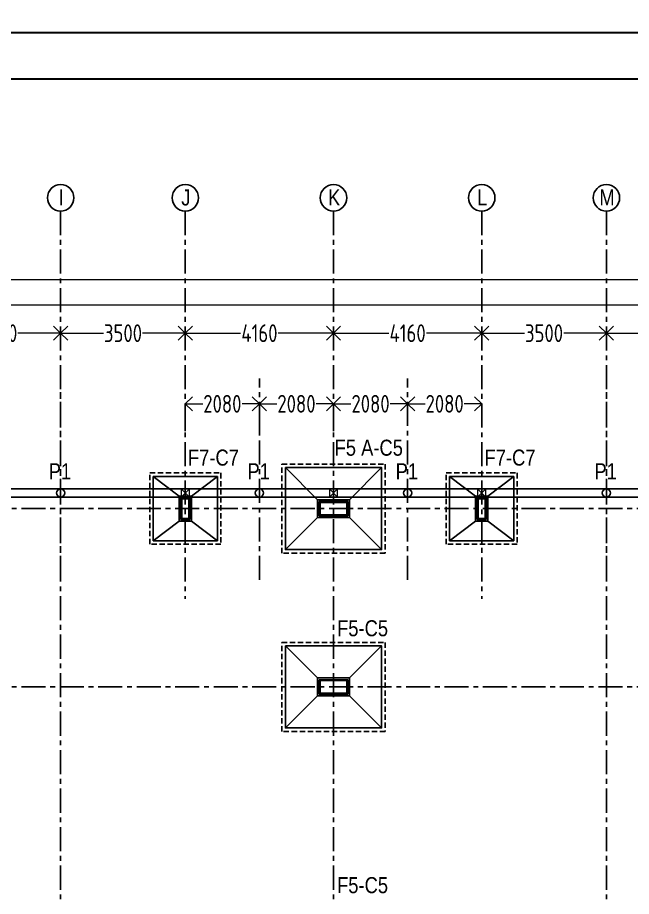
# Model space of a CAD drawing. Header units: inches. Extents: x -605 to 2991212, y -2872845 to 0.
# Drawn here: x 2307946 to 2325180, y -2388678 to -2364027 of the extents above; entities that cross this region are included whole.
import ezdxf
from ezdxf import colors
from ezdxf.entities.mleader import LeaderData, LeaderLine
from ezdxf.math import Vec2, Vec3

# ---------------------------------------------------------------- set-up
doc = ezdxf.new("R2010")
doc.units = ezdxf.units.IN
doc.header["$LTSCALE"] = 600
doc.header["$MEASUREMENT"] = 0
doc.linetypes.add('CENTER', pattern=[2, 1.25, -0.25, 0.25, -0.25])
doc.linetypes.add('DASHED2', pattern=[0.375, 0.25, -0.125])
for name, color, linetype, lineweight in [('PV_TEXT_ROMANS', 7, 'Continuous', 0), ('rDIMension', 1, 'Continuous', 18), ('rRCC 2', 40, 'Continuous', 15), ('rSHEET', 2, 'Continuous', 30)]:
    doc.layers.add(name, color=color, linetype=linetype, lineweight=lineweight)
doc.layers.add('see level', color=2, linetype='Continuous')
doc.layers.add('SnT-CENTER2', color=8, linetype='CENTER')
doc.styles.add('DIM', font='geniso.shx', dxfattribs={"width": 0.85})
doc.styles.add('J.P', font='ARIALN.TTF')
doc.styles.add('TEXT3', font='geniso.shx')
doc.dimstyles.new('ST-100', dxfattribs={"dimscale": 100, "dimtxt": 2.5, "dimasz": 2, "dimexe": 0.18, "dimexo": 0.0625, "dimgap": 0.2, "dimtad": 0, "dimdec": 0, "dimzin": 0, "dimdsep": 46, "dimtxsty": 'DIM', "dimblk": 'OPEN90', "dimcen": 0.09, "dimclrd": 256, "dimclrt": 7, "dimadec": 0, "dimazin": 0, "dimtfac": 1, "dimtdec": 0, "dimtofl": 0, "dimtmove": 0, "dimatfit": 3, "dimldrblk": 'OPEN90', "dimfxl": 1, "dimtolj": 1, "dimtzin": 0, "dimlwd": -1, "dimarcsym": 0})

# ---------------------------------------------------------------- blocks, each defined once
blk = doc.blocks.new('_Open90')
at = {"color": 0, "linetype": 'ByBlock', "lineweight": -2}
for p, q in [((0, 0), (-1, 0)), ((-0.5, 0.5), (0, 0)), ((0, 0), (-0.5, -0.5))]:
    blk.add_line(p, q, dxfattribs=at)
blk = doc.blocks.new('*D699')
at = {"layer": 'Defpoints', "color": 0, "linetype": 'ByBlock'}
for p in [(2305656, -2372880), (2309156, -2372880), (2309156, -2373020)]:
    blk.add_point(p, dxfattribs=at)
at = {"layer": 'rDIMension', "color": 0, "linetype": 'ByBlock', "lineweight": -2}
for p, q in [((2305656, -2372880), (2305656, -2372880)), ((2309156, -2373020), (2309156, -2372880))]:
    blk.add_line(p, q, dxfattribs=at)
at = {"layer": 'rDIMension'}
for p, q in [((2306056, -2372880), (2306855, -2372880)), ((2308756, -2372880), (2307958, -2372880))]:
    blk.add_line(p, q, dxfattribs=at)
at = {"layer": 'rDIMension', "linetype": 'ByBlock', "xscale": 400, "yscale": 400, "zscale": 400, "rotation": 180}
blk.add_blockref('_Open90', (2305656, -2372880), dxfattribs=at)
at = {"layer": 'rDIMension', "linetype": 'ByBlock', "xscale": 400, "yscale": 400, "zscale": 400}
blk.add_blockref('_Open90', (2309156, -2372880), dxfattribs=at)
at = {"layer": 'rDIMension', "color": 7, "linetype": 'ByBlock', "insert": (2307406, -2372880), "char_height": 500, "attachment_point": 5, "style": 'DIM'}
blk.add_mtext('\\A1;3500', dxfattribs=at)
blk = doc.blocks.new('*D700')
at = {"layer": 'Defpoints', "color": 0, "linetype": 'ByBlock'}
for p in [(2312656, -2372880), (2312656, -2372880), (2309156, -2373020)]:
    blk.add_point(p, dxfattribs=at)
at = {"layer": 'rDIMension', "color": 0, "linetype": 'ByBlock', "lineweight": -2}
for p, q in [((2309156, -2373020), (2309156, -2372880)), ((2312656, -2372880), (2312656, -2372880))]:
    blk.add_line(p, q, dxfattribs=at)
at = {"layer": 'rDIMension'}
for p, q in [((2309556, -2372880), (2310355, -2372880)), ((2312256, -2372880), (2311458, -2372880))]:
    blk.add_line(p, q, dxfattribs=at)
at = {"layer": 'rDIMension', "linetype": 'ByBlock', "xscale": 400, "yscale": 400, "zscale": 400, "rotation": 180}
blk.add_blockref('_Open90', (2309156, -2372880), dxfattribs=at)
at = {"layer": 'rDIMension', "linetype": 'ByBlock', "xscale": 400, "yscale": 400, "zscale": 400}
blk.add_blockref('_Open90', (2312656, -2372880), dxfattribs=at)
at = {"layer": 'rDIMension', "color": 7, "linetype": 'ByBlock', "insert": (2310906, -2372880), "char_height": 500, "attachment_point": 5, "style": 'DIM'}
blk.add_mtext('\\A1;3500', dxfattribs=at)
blk = doc.blocks.new('*D701')
at = {"layer": 'Defpoints', "color": 0, "linetype": 'ByBlock'}
for p in [(2312656, -2372880), (2316816, -2372880), (2316816, -2372880)]:
    blk.add_point(p, dxfattribs=at)
at = {"layer": 'rDIMension', "color": 0, "linetype": 'ByBlock', "lineweight": -2}
for p, q in [((2312656, -2372880), (2312656, -2372880)), ((2316816, -2372880), (2316816, -2372880))]:
    blk.add_line(p, q, dxfattribs=at)
at = {"layer": 'rDIMension'}
for p, q in [((2313056, -2372880), (2314206, -2372880)), ((2316416, -2372880), (2315266, -2372880))]:
    blk.add_line(p, q, dxfattribs=at)
at = {"layer": 'rDIMension', "linetype": 'ByBlock', "xscale": 400, "yscale": 400, "zscale": 400, "rotation": 180}
blk.add_blockref('_Open90', (2312656, -2372880), dxfattribs=at)
at = {"layer": 'rDIMension', "linetype": 'ByBlock', "xscale": 400, "yscale": 400, "zscale": 400}
blk.add_blockref('_Open90', (2316816, -2372880), dxfattribs=at)
at = {"layer": 'rDIMension', "color": 7, "linetype": 'ByBlock', "insert": (2314736, -2372880), "char_height": 500, "attachment_point": 5, "style": 'DIM'}
blk.add_mtext('\\A1;4160', dxfattribs=at)
blk = doc.blocks.new('*D702')
at = {"layer": 'Defpoints', "color": 0, "linetype": 'ByBlock'}
for p in [(2316816, -2372880), (2320976, -2372880), (2320976, -2372880)]:
    blk.add_point(p, dxfattribs=at)
at = {"layer": 'rDIMension', "color": 0, "linetype": 'ByBlock', "lineweight": -2}
for p, q in [((2316816, -2372880), (2316816, -2372880)), ((2320976, -2372880), (2320976, -2372880))]:
    blk.add_line(p, q, dxfattribs=at)
at = {"layer": 'rDIMension'}
for p, q in [((2317216, -2372880), (2318366, -2372880)), ((2320576, -2372880), (2319426, -2372880))]:
    blk.add_line(p, q, dxfattribs=at)
at = {"layer": 'rDIMension', "linetype": 'ByBlock', "xscale": 400, "yscale": 400, "zscale": 400, "rotation": 180}
blk.add_blockref('_Open90', (2316816, -2372880), dxfattribs=at)
at = {"layer": 'rDIMension', "linetype": 'ByBlock', "xscale": 400, "yscale": 400, "zscale": 400}
blk.add_blockref('_Open90', (2320976, -2372880), dxfattribs=at)
at = {"layer": 'rDIMension', "color": 7, "linetype": 'ByBlock', "insert": (2318896, -2372880), "char_height": 500, "attachment_point": 5, "style": 'DIM'}
blk.add_mtext('\\A1;4160', dxfattribs=at)
blk = doc.blocks.new('*D703')
at = {"layer": 'Defpoints', "color": 0, "linetype": 'ByBlock'}
for p in [(2320976, -2372880), (2324476, -2372880), (2324476, -2372880)]:
    blk.add_point(p, dxfattribs=at)
at = {"layer": 'rDIMension', "color": 0, "linetype": 'ByBlock', "lineweight": -2}
for p, q in [((2320976, -2372880), (2320976, -2372880)), ((2324476, -2372880), (2324476, -2372880))]:
    blk.add_line(p, q, dxfattribs=at)
at = {"layer": 'rDIMension'}
for p, q in [((2321376, -2372880), (2322175, -2372880)), ((2324076, -2372880), (2323278, -2372880))]:
    blk.add_line(p, q, dxfattribs=at)
at = {"layer": 'rDIMension', "linetype": 'ByBlock', "xscale": 400, "yscale": 400, "zscale": 400, "rotation": 180}
blk.add_blockref('_Open90', (2320976, -2372880), dxfattribs=at)
at = {"layer": 'rDIMension', "linetype": 'ByBlock', "xscale": 400, "yscale": 400, "zscale": 400}
blk.add_blockref('_Open90', (2324476, -2372880), dxfattribs=at)
at = {"layer": 'rDIMension', "color": 7, "linetype": 'ByBlock', "insert": (2322726, -2372880), "char_height": 500, "attachment_point": 5, "style": 'DIM'}
blk.add_mtext('\\A1;3500', dxfattribs=at)
blk = doc.blocks.new('*D704')
at = {"layer": 'Defpoints', "color": 0, "linetype": 'ByBlock'}
for p in [(2324476, -2372880), (2327976, -2372880), (2327976, -2372880)]:
    blk.add_point(p, dxfattribs=at)
at = {"layer": 'rDIMension', "color": 0, "linetype": 'ByBlock', "lineweight": -2}
for p, q in [((2324476, -2372880), (2324476, -2372880)), ((2327976, -2372880), (2327976, -2372880))]:
    blk.add_line(p, q, dxfattribs=at)
at = {"layer": 'rDIMension'}
for p, q in [((2324876, -2372880), (2325675, -2372880)), ((2327576, -2372880), (2326778, -2372880))]:
    blk.add_line(p, q, dxfattribs=at)
at = {"layer": 'rDIMension', "linetype": 'ByBlock', "xscale": 400, "yscale": 400, "zscale": 400, "rotation": 180}
blk.add_blockref('_Open90', (2324476, -2372880), dxfattribs=at)
at = {"layer": 'rDIMension', "linetype": 'ByBlock', "xscale": 400, "yscale": 400, "zscale": 400}
blk.add_blockref('_Open90', (2327976, -2372880), dxfattribs=at)
at = {"layer": 'rDIMension', "color": 7, "linetype": 'ByBlock', "insert": (2326226, -2372880), "char_height": 500, "attachment_point": 5, "style": 'DIM'}
blk.add_mtext('\\A1;3500', dxfattribs=at)
blk = doc.blocks.new('*D749')
at = {"layer": 'Defpoints', "color": 0, "linetype": 'ByBlock'}
for p in [(2332086, -2371391), (2332086, -2372098), (2270296, -2372183)]:
    blk.add_point(p, dxfattribs=at)
at = {"layer": 'rDIMension', "color": 0, "linetype": 'ByBlock', "lineweight": -2}
for p, q in [((2332086, -2371391), (2332086, -2372098)), ((2270296, -2372183), (2270296, -2372098))]:
    blk.add_line(p, q, dxfattribs=at)
at = {"layer": 'rDIMension'}
for p, q in [((2270696, -2372098), (2300087, -2372098)), ((2331686, -2372098), (2302296, -2372098))]:
    blk.add_line(p, q, dxfattribs=at)
at = {"layer": 'rDIMension', "linetype": 'ByBlock', "xscale": 400, "yscale": 400, "zscale": 400, "rotation": 180}
blk.add_blockref('_Open90', (2270296, -2372098), dxfattribs=at)
at = {"layer": 'rDIMension', "linetype": 'ByBlock', "xscale": 400, "yscale": 400, "zscale": 400}
blk.add_blockref('_Open90', (2332086, -2372098), dxfattribs=at)
at = {"layer": 'rDIMension', "color": 7, "linetype": 'ByBlock', "insert": (2301191, -2372098), "char_height": 500, "attachment_point": 5, "style": 'DIM'}
blk.add_mtext('\\A1;61790C/C', dxfattribs=at)
blk = doc.blocks.new('*D750')
at = {"layer": 'Defpoints', "color": 0, "linetype": 'ByBlock'}
for p in [(2332721, -2371384), (2270189, -2377246), (2332721, -2377246)]:
    blk.add_point(p, dxfattribs=at)
at = {"layer": 'rDIMension', "color": 0, "linetype": 'ByBlock', "lineweight": -2}
for p, q in [((2270189, -2377246), (2270189, -2371384)), ((2332721, -2377246), (2332721, -2371384))]:
    blk.add_line(p, q, dxfattribs=at)
at = {"layer": 'rDIMension'}
for p, q in [((2270589, -2371384), (2300267, -2371384)), ((2332321, -2371384), (2302644, -2371384))]:
    blk.add_line(p, q, dxfattribs=at)
at = {"layer": 'rDIMension', "linetype": 'ByBlock', "xscale": 400, "yscale": 400, "zscale": 400, "rotation": 180}
blk.add_blockref('_Open90', (2270189, -2371384), dxfattribs=at)
at = {"layer": 'rDIMension', "linetype": 'ByBlock', "xscale": 400, "yscale": 400, "zscale": 400}
blk.add_blockref('_Open90', (2332721, -2371384), dxfattribs=at)
at = {"layer": 'rDIMension', "color": 7, "linetype": 'ByBlock', "insert": (2301455, -2371384), "char_height": 500, "attachment_point": 5, "style": 'DIM'}
blk.add_mtext('\\A1;62532O/O', dxfattribs=at)
blk = doc.blocks.new('*D765')
at = {"layer": 'Defpoints', "color": 0, "linetype": 'ByBlock'}
for p in [(2314736, -2374861), (2312656, -2375632), (2314736, -2375632)]:
    blk.add_point(p, dxfattribs=at)
at = {"layer": 'rDIMension', "color": 0, "linetype": 'ByBlock', "lineweight": -2}
for p, q in [((2312656, -2375632), (2312656, -2374861)), ((2314736, -2375632), (2314736, -2374861))]:
    blk.add_line(p, q, dxfattribs=at)
at = {"layer": 'rDIMension'}
for p, q in [((2313056, -2374861), (2313145, -2374861)), ((2314336, -2374861), (2314248, -2374861))]:
    blk.add_line(p, q, dxfattribs=at)
at = {"layer": 'rDIMension', "linetype": 'ByBlock', "xscale": 400, "yscale": 400, "zscale": 400, "rotation": 180}
blk.add_blockref('_Open90', (2312656, -2374861), dxfattribs=at)
at = {"layer": 'rDIMension', "linetype": 'ByBlock', "xscale": 400, "yscale": 400, "zscale": 400}
blk.add_blockref('_Open90', (2314736, -2374861), dxfattribs=at)
at = {"layer": 'rDIMension', "color": 7, "linetype": 'ByBlock', "insert": (2313696, -2374861), "char_height": 500, "attachment_point": 5, "style": 'DIM'}
blk.add_mtext('\\A1;2080', dxfattribs=at)
blk = doc.blocks.new('*D766')
at = {"layer": 'Defpoints', "color": 0, "linetype": 'ByBlock'}
for p in [(2316816, -2374861), (2314736, -2375632), (2316816, -2375632)]:
    blk.add_point(p, dxfattribs=at)
at = {"layer": 'rDIMension', "color": 0, "linetype": 'ByBlock', "lineweight": -2}
for p, q in [((2314736, -2375632), (2314736, -2374861)), ((2316816, -2375632), (2316816, -2374861))]:
    blk.add_line(p, q, dxfattribs=at)
at = {"layer": 'rDIMension'}
for p, q in [((2315136, -2374861), (2315225, -2374861)), ((2316416, -2374861), (2316328, -2374861))]:
    blk.add_line(p, q, dxfattribs=at)
at = {"layer": 'rDIMension', "linetype": 'ByBlock', "xscale": 400, "yscale": 400, "zscale": 400, "rotation": 180}
blk.add_blockref('_Open90', (2314736, -2374861), dxfattribs=at)
at = {"layer": 'rDIMension', "linetype": 'ByBlock', "xscale": 400, "yscale": 400, "zscale": 400}
blk.add_blockref('_Open90', (2316816, -2374861), dxfattribs=at)
at = {"layer": 'rDIMension', "color": 7, "linetype": 'ByBlock', "insert": (2315776, -2374861), "char_height": 500, "attachment_point": 5, "style": 'DIM'}
blk.add_mtext('\\A1;2080', dxfattribs=at)
blk = doc.blocks.new('*D767')
at = {"layer": 'Defpoints', "color": 0, "linetype": 'ByBlock'}
for p in [(2318896, -2374861), (2316816, -2375410), (2318896, -2375410)]:
    blk.add_point(p, dxfattribs=at)
at = {"layer": 'rDIMension', "color": 0, "linetype": 'ByBlock', "lineweight": -2}
for p, q in [((2316816, -2375410), (2316816, -2374861)), ((2318896, -2375410), (2318896, -2374861))]:
    blk.add_line(p, q, dxfattribs=at)
at = {"layer": 'rDIMension'}
for p, q in [((2317216, -2374861), (2317305, -2374861)), ((2318496, -2374861), (2318408, -2374861))]:
    blk.add_line(p, q, dxfattribs=at)
at = {"layer": 'rDIMension', "linetype": 'ByBlock', "xscale": 400, "yscale": 400, "zscale": 400, "rotation": 180}
blk.add_blockref('_Open90', (2316816, -2374861), dxfattribs=at)
at = {"layer": 'rDIMension', "linetype": 'ByBlock', "xscale": 400, "yscale": 400, "zscale": 400}
blk.add_blockref('_Open90', (2318896, -2374861), dxfattribs=at)
at = {"layer": 'rDIMension', "color": 7, "linetype": 'ByBlock', "insert": (2317856, -2374861), "char_height": 500, "attachment_point": 5, "style": 'DIM'}
blk.add_mtext('\\A1;2080', dxfattribs=at)
blk = doc.blocks.new('*D768')
at = {"layer": 'Defpoints', "color": 0, "linetype": 'ByBlock'}
for p in [(2320976, -2374861), (2318896, -2375410), (2320976, -2375410)]:
    blk.add_point(p, dxfattribs=at)
at = {"layer": 'rDIMension', "color": 0, "linetype": 'ByBlock', "lineweight": -2}
for p, q in [((2318896, -2375410), (2318896, -2374861)), ((2320976, -2375410), (2320976, -2374861))]:
    blk.add_line(p, q, dxfattribs=at)
at = {"layer": 'rDIMension'}
for p, q in [((2319296, -2374861), (2319385, -2374861)), ((2320576, -2374861), (2320488, -2374861))]:
    blk.add_line(p, q, dxfattribs=at)
at = {"layer": 'rDIMension', "linetype": 'ByBlock', "xscale": 400, "yscale": 400, "zscale": 400, "rotation": 180}
blk.add_blockref('_Open90', (2318896, -2374861), dxfattribs=at)
at = {"layer": 'rDIMension', "linetype": 'ByBlock', "xscale": 400, "yscale": 400, "zscale": 400}
blk.add_blockref('_Open90', (2320976, -2374861), dxfattribs=at)
at = {"layer": 'rDIMension', "color": 7, "linetype": 'ByBlock', "insert": (2319936, -2374861), "char_height": 500, "attachment_point": 5, "style": 'DIM'}
blk.add_mtext('\\A1;2080', dxfattribs=at)
blk = doc.blocks.new('_DotBlank')
at = {"color": 0, "linetype": 'ByBlock', "lineweight": -2}
blk.add_line((-0.5, 0), (-1, 0), dxfattribs=at)
blk.add_circle((0, 0), 0.5, dxfattribs=at)

msp = doc.modelspace()

# ---------------------------------------------------------------- linework, layer by layer
at = {"color": 7, "linetype": 'DASHED2'}
for points in [[(2315366.3, -2376551.4), (2318266.3, -2376551.4), (2318266.3, -2379051.4), (2315366.3, -2379051.4)], [(2311656.3, -2376801.4), (2313656.3, -2376801.4), (2313656.3, -2378801.4), (2311656.3, -2378801.4)], [(2319976.3, -2376801.4), (2321976.3, -2376801.4), (2321976.3, -2378801.4), (2319976.3, -2378801.4)], [(2315366.3, -2381551.4), (2318266.3, -2381551.4), (2318266.3, -2384051.4), (2315366.3, -2384051.4)]]:
    msp.add_lwpolyline(points, close=True, dxfattribs=at)
at = {"color": 1, "linetype": 'ByBlock'}
for points in [[(2315466.3, -2376651.4), (2318166.3, -2376651.4), (2318166.3, -2378951.4), (2315466.3, -2378951.4)], [(2311756.3, -2376901.4), (2313556.3, -2376901.4), (2313556.3, -2378701.4), (2311756.3, -2378701.4)], [(2320076.3, -2376901.4), (2321876.3, -2376901.4), (2321876.3, -2378701.4), (2320076.3, -2378701.4)], [(2312481.3, -2377451.4), (2312481.3, -2378151.4), (2312831.3, -2378151.4), (2312831.3, -2377451.4)], [(2316366.3, -2377551.4), (2317266.3, -2377551.4), (2317266.3, -2378051.4), (2316366.3, -2378051.4)], [(2320801.3, -2377451.4), (2320801.3, -2378151.4), (2321151.3, -2378151.4), (2321151.3, -2377451.4)], [(2315466.3, -2381651.4), (2318166.3, -2381651.4), (2318166.3, -2383951.4), (2315466.3, -2383951.4)], [(2316366.3, -2382551.4), (2317266.3, -2382551.4), (2317266.3, -2383051.4), (2316366.3, -2383051.4)]]:
    msp.add_lwpolyline(points, close=True, dxfattribs=at)
for points in [[(2316366.3, -2377551.4), (2315466.3, -2376651.4)], [(2317266.3, -2377551.4), (2318166.3, -2376651.4)], [(2312481.3, -2377451.4), (2311756.3, -2376901.4)], [(2312831.3, -2377451.4), (2313556.3, -2376901.4)], [(2320801.3, -2377451.4), (2320076.3, -2376901.4)], [(2321151.3, -2377451.4), (2321876.3, -2376901.4)], [(2316366.3, -2378051.4), (2315466.3, -2378951.4)], [(2317266.3, -2378051.4), (2318166.3, -2378951.4)], [(2312481.3, -2378151.4), (2311756.3, -2378701.4)], [(2312831.3, -2378151.4), (2313556.3, -2378701.4)], [(2320801.3, -2378151.4), (2320076.3, -2378701.4)], [(2321151.3, -2378151.4), (2321876.3, -2378701.4)], [(2316366.3, -2382551.4), (2315466.3, -2381651.4)], [(2317266.3, -2382551.4), (2318166.3, -2381651.4)], [(2316366.3, -2383051.4), (2315466.3, -2383951.4)], [(2317266.3, -2383051.4), (2318166.3, -2383951.4)]]:
    msp.add_lwpolyline(points, dxfattribs=at)
at = {"color": 3, "linetype": 'ByBlock'}
for points in [[(2312531.3, -2377501.4), (2312531.3, -2378101.4), (2312781.3, -2378101.4), (2312781.3, -2377501.4)], [(2316416.3, -2377601.4), (2317216.3, -2377601.4), (2317216.3, -2378001.4), (2316416.3, -2378001.4)], [(2320851.3, -2377501.4), (2320851.3, -2378101.4), (2321101.3, -2378101.4), (2321101.3, -2377501.4)], [(2316416.3, -2382601.4), (2317216.3, -2382601.4), (2317216.3, -2383001.4), (2316416.3, -2383001.4)]]:
    msp.add_lwpolyline(points, close=True, dxfattribs=at)
at = {"color": 2, "linetype": 'ByBlock'}
for points in [[(2312556.3, -2377526.4), (2312556.3, -2378076.4), (2312756.3, -2378076.4), (2312756.3, -2377526.4)], [(2320876.3, -2377526.4), (2320876.3, -2378076.4), (2321076.3, -2378076.4), (2321076.3, -2377526.4)], [(2316441.3, -2377626.4), (2317191.3, -2377626.4), (2317191.3, -2377976.4), (2316441.3, -2377976.4)], [(2316441.3, -2382626.4), (2317191.3, -2382626.4), (2317191.3, -2382976.4), (2316441.3, -2382976.4)]]:
    msp.add_lwpolyline(points, close=True, dxfattribs=at)
at = {"color": 1, "linetype": 'ByBlock'}
for centre in [(2309156.3, -2369082.4), (2312656.3, -2369082.4), (2316816.3, -2369082.4), (2320976.3, -2369082.4), (2324476.3, -2369082.4)]:
    msp.add_circle(centre, 372.1, dxfattribs=at)
at = {"color": 8, "linetype": 'ByBlock'}
for centre in [(2309156.3, -2377361.4), (2314736.3, -2377361.4), (2318896.3, -2377361.4), (2324476.3, -2377361.4)]:
    msp.add_circle(centre, 115, dxfattribs=at)
at = {"layer": 'rRCC 2', "color": 6}
for p, q in [((2312771.3, -2377246.4), (2312541.3, -2377476.4)), ((2312771.3, -2377476.4), (2312541.3, -2377246.4)), ((2316931.3, -2377246.4), (2316701.3, -2377476.4)), ((2316931.3, -2377476.4), (2316701.3, -2377246.4)), ((2321091.3, -2377246.4), (2320861.3, -2377476.4)), ((2321091.3, -2377476.4), (2320861.3, -2377246.4))]:
    msp.add_line(p, q, dxfattribs=at)
for points in [[(2312771.3, -2377246.4), (2312541.3, -2377246.4), (2312541.3, -2377476.4), (2312771.3, -2377476.4)], [(2316931.3, -2377246.4), (2316701.3, -2377246.4), (2316701.3, -2377476.4), (2316931.3, -2377476.4)], [(2321091.3, -2377246.4), (2320861.3, -2377246.4), (2320861.3, -2377476.4), (2321091.3, -2377476.4)]]:
    msp.add_lwpolyline(points, close=True, dxfattribs=at)
at = {"layer": 'rSHEET'}
msp.add_lwpolyline([(2360713.4, -2501041.5), (2360713.4, -2364451.2), (2264134.3, -2364451.2), (2264134.3, -2501041.5)], close=True, dxfattribs=at)
msp.add_lwpolyline([(2359415, -2498765), (2359415, -2366727.7, 0.4142136), (2358439.3, -2365752.1), (2266408.3, -2365752.1, 0.4142136), (2265432.7, -2366727.7), (2265432.7, -2498765, 0.4142136), (2266408.3, -2499740.7), (2358439.3, -2499740.7, 0.4142136)], format="xyb", close=True, dxfattribs=at)
at = {"layer": 'see level', "color": 8, "linetype": 'ByBlock'}
msp.add_line((2270411.3, -2377476.4), (2332491.3, -2377476.4), dxfattribs=at)
msp.add_lwpolyline([(2284746.3, -2377246.4), (2332721.3, -2377246.4)], dxfattribs=at)
at = {"layer": 'SnT-CENTER2', "color": 6, "ltscale": 0.9}
for p, q in [((2309156.3, -2369454.5), (2309156.3, -2470842.6)), ((2312656.3, -2369454.5), (2312656.3, -2380335)), ((2316816.3, -2369454.5), (2316816.3, -2470842.6)), ((2320976.3, -2369454.5), (2320976.3, -2380335)), ((2324476.3, -2369454.5), (2324476.3, -2470842.6)), ((2273492.5, -2377801.4), (2339797.9, -2377801.4)), ((2273492.5, -2382801.4), (2339797.9, -2382801.4))]:
    msp.add_line(p, q, dxfattribs=at)
at = {"layer": 'SnT-CENTER2', "color": 8, "ltscale": 0.9}
for points in [[(2309156.3, -2379800.9), (2309156.3, -2374153)], [(2314736.3, -2379800.9), (2314736.3, -2374153)], [(2318896.3, -2379800.9), (2318896.3, -2374153)], [(2324476.3, -2379800.9), (2324476.3, -2374153)]]:
    msp.add_lwpolyline(points, dxfattribs=at)

# ---------------------------------------------------------------- texts
at = {"layer": 'PV_TEXT_ROMANS', "char_height": 450, "style": 'J.P'}
for s, insert, width, attachment_point in [('\\pxqc;I', (2308707.2, -2368848.3), 931.892, 1), ('\\pxqc;J', (2312207.2, -2368848.3), 931.892, 1), ('\\pxqc;K', (2316367.2, -2368848.3), 931.892, 1), ('\\pxqc;L', (2320527.2, -2368848.3), 931.892, 1), ('\\pxqc;M', (2324027.2, -2368848.3), 931.892, 1), ('\\pxqc;F5 A-C5', (2316298.5, -2375867.3), 3014.181, 1), ('\\pxqc;F7-C7', (2312979.2, -2376144.6), 931.892, 1), ('\\pxqc;F7-C7', (2321305.3, -2376144.6), 931.892, 1), ('\\pxqc;P1', (2310203.1, -2376528.4), 2135.966, 3), ('\\pxqc;P1', (2315783.1, -2376528.4), 2135.966, 3), ('\\pxqc;P1', (2319943.1, -2376528.4), 2135.966, 3), ('\\pxqc;P1', (2325523.1, -2376528.4), 2135.966, 3), ('\\pxqc;F5-C5', (2317165.5, -2380931.3), 931.892, 1), ('\\pxqc;F5-C5', (2317165.5, -2388136.8), 931.892, 1)]:
    msp.add_mtext(s, dxfattribs=dict(at, insert=insert, width=width, attachment_point=attachment_point))

# ---------------------------------------------------------------- dimensions: what is measured, and where the dimension line sits
at = {"layer": 'rDIMension', "color": 1, "linetype": 'ByBlock'}
for base, p1, p2, text, picture, middle in [((2332721.3, -2371384.4), (2270189.2, -2377246.4), (2332721.3, -2377246.4), '<>O/O', '*D750', (2301455.3, -2371384.4)), ((2332086.3, -2372098.3), (2270296.3, -2372183.1), (2332086.3, -2371390.7), '<>C/C', '*D749', (2301191.3, -2372098.3))]:
    dim = msp.add_linear_dim(base=base, p1=p1, p2=p2, text=text, dimstyle='ST-100', override={"dimtxt": 5, "dimasz": 4, "dimexe": 0, "dimexo": 0, "dimtmove": 1, "dimfxl": 1.25, "dimtfillclr": 256, "dimarcsym": 2}, dxfattribs=at)
    dim.commit()
    dim.dimension.update_dxf_attribs({"geometry": picture, "text_midpoint": middle})
for base, p1, p2, override, picture, middle in [((2309156.3, -2372879.8), (2305656.3, -2372879.8), (2309156.3, -2373019.7), {"dimtxt": 5, "dimasz": 4, "dimexe": 0, "dimexo": 0, "dimtmove": 1, "dimfxl": 1.25, "dimtfillclr": 256, "dimarcsym": 2}, '*D699', (2307406.3, -2372879.8)), ((2312656.3, -2372879.8), (2309156.3, -2373019.7), (2312656.3, -2372879.8), {"dimtxt": 5, "dimasz": 4, "dimexe": 0, "dimexo": 0, "dimtmove": 1, "dimfxl": 1.25, "dimtfillclr": 256, "dimarcsym": 2}, '*D700', (2310906.3, -2372879.8)), ((2316816.3, -2372879.8), (2312656.3, -2372879.8), (2316816.3, -2372879.8), {"dimtxt": 5, "dimasz": 4, "dimexe": 0, "dimexo": 0, "dimtmove": 1, "dimfxl": 1.25, "dimtfillclr": 256, "dimarcsym": 2}, '*D701', (2314736.3, -2372879.8)), ((2320976.3, -2372879.8), (2316816.3, -2372879.8), (2320976.3, -2372879.8), {"dimtxt": 5, "dimasz": 4, "dimexe": 0, "dimexo": 0, "dimtmove": 1, "dimfxl": 1.25, "dimtfillclr": 256, "dimarcsym": 2}, '*D702', (2318896.3, -2372879.8)), ((2324476.3, -2372879.8), (2320976.3, -2372879.8), (2324476.3, -2372879.8), {"dimtxt": 5, "dimasz": 4, "dimexe": 0, "dimexo": 0, "dimtmove": 1, "dimfxl": 1.25, "dimtfillclr": 256, "dimarcsym": 2}, '*D703', (2322726.3, -2372879.8)), ((2327976.3, -2372879.8), (2324476.3, -2372879.8), (2327976.3, -2372879.8), {"dimtxt": 5, "dimasz": 4, "dimexe": 0, "dimexo": 0, "dimtmove": 1, "dimfxl": 1.25, "dimtfillclr": 256, "dimarcsym": 2}, '*D704', (2326226.3, -2372879.8)), ((2314736.3, -2374861.1), (2312656.3, -2375632.1), (2314736.3, -2375632.1), {"dimtxt": 5, "dimasz": 4, "dimexe": 0, "dimexo": 0, "dimblk": 'Open90', "dimtmove": 1, "dimfxl": 1.25, "dimtfillclr": 256, "dimarcsym": 2}, '*D765', (2313696.3, -2374861.1)), ((2316816.3, -2374861.1), (2314736.3, -2375632.1), (2316816.3, -2375632.1), {"dimtxt": 5, "dimasz": 4, "dimexe": 0, "dimexo": 0, "dimblk": 'Open90', "dimtmove": 1, "dimfxl": 1.25, "dimtfillclr": 256, "dimarcsym": 2}, '*D766', (2315776.3, -2374861.1)), ((2318896.3, -2374861.1), (2316816.3, -2375410.1), (2318896.3, -2375410.1), {"dimtxt": 5, "dimasz": 4, "dimexe": 0, "dimexo": 0, "dimblk": 'Open90', "dimtmove": 1, "dimfxl": 1.25, "dimtfillclr": 256, "dimarcsym": 2}, '*D767', (2317856.3, -2374861.1)), ((2320976.3, -2374861.1), (2318896.3, -2375410.1), (2320976.3, -2375410.1), {"dimtxt": 5, "dimasz": 4, "dimexe": 0, "dimexo": 0, "dimblk": 'Open90', "dimtmove": 1, "dimfxl": 1.25, "dimtfillclr": 256, "dimarcsym": 2}, '*D768', (2319936.3, -2374861.1))]:
    dim = msp.add_linear_dim(base=base, p1=p1, p2=p2, dimstyle='ST-100', override=override, dxfattribs=at)
    dim.commit()
    dim.dimension.update_dxf_attribs({"geometry": picture, "text_midpoint": middle})

# ---------------------------------------------------------------- leaders
at = {"layer": 'rRCC 2', "color": 7}
ml = msp.add_multileader_mtext('Standard', dxfattribs=at)
ml.set_content('\\A1;\\W0.85;(a)4-12# ', color=7, style='TEXT3')
ml.set_leader_properties(color=256, linetype='ByLayer', lineweight=-1)
ml.set_arrow_properties(name='DOTBLANK')
ml.build(insert=Vec2(0, 0))
ml.multileader.update_dxf_attribs({"text_top_attachment_type": 0, "text_bottom_attachment_type": 0, "dogleg_length": 7.47, "arrow_head_size": 187.5, "scale": 75})
ctx = ml.context
ctx.base_point, ctx.scale, ctx.char_height, ctx.arrow_head_size, ctx.landing_gap_size, ctx.plane_origin = Vec3(2449102.6, -2386705.8), 75, 250, 187.5, 6.75, Vec3(2444752.6, -2386753.7)
ctx.text_align_type = 2
notes = []
notes.append((ctx, [(0, (0, 0, 0), (0, 0), (1, 0), 1, [])]))
ctx.mtext.insert, ctx.mtext.alignment, ctx.mtext.flow_direction = Vec3(2450129.2, -2386574.5), 3, 5
ml = msp.add_multileader_mtext('Standard', dxfattribs=at)
ml.set_content('\\A1;\\W0.85;(a)4-12# ', color=7, style='TEXT3')
ml.set_leader_properties(color=256, linetype='ByLayer', lineweight=-1)
ml.set_arrow_properties(name='DOTBLANK')
ml.build(insert=Vec2(0, 0))
ml.multileader.update_dxf_attribs({"text_top_attachment_type": 0, "text_bottom_attachment_type": 0, "dogleg_length": 7.47, "arrow_head_size": 187.5, "scale": 75})
ctx = ml.context
ctx.base_point, ctx.scale, ctx.char_height, ctx.arrow_head_size, ctx.landing_gap_size, ctx.plane_origin = Vec3(2474235.5, -2625457.1), 75, 250, 187.5, 6.75, Vec3(2469885.5, -2625505)
ctx.text_align_type = 2
notes.append((ctx, [(0, (0, 0, 0), (0, 0), (1, 0), 1, [])]))
ctx.mtext.insert, ctx.mtext.alignment, ctx.mtext.flow_direction = Vec3(2475262.2, -2625325.8), 3, 5
for ctx, leaders in notes:
    for number, flags, end, landing, length, lines in leaders:
        leader = LeaderData()
        leader.index, (leader.has_last_leader_line, leader.has_dogleg_vector, leader.attachment_direction) = number, flags
        leader.last_leader_point, leader.dogleg_vector, leader.dogleg_length = Vec3(end), Vec3(landing), length
        for number, points, colour, breaks in lines:
            line = LeaderLine()
            line.index, line.vertices, line.color, line.breaks = number, Vec3.list(points), colors.encode_raw_color(colour), breaks
            leader.lines.append(line)
        ctx.leaders.append(leader)

doc.saveas('drawing.dxf')
